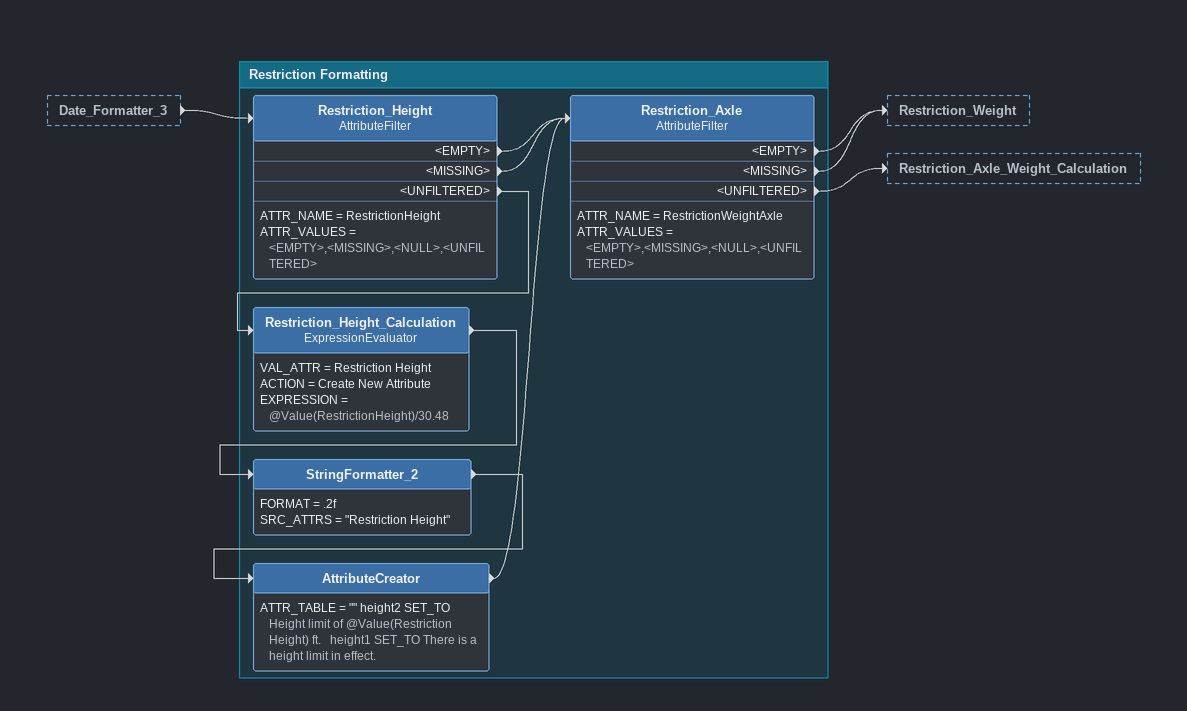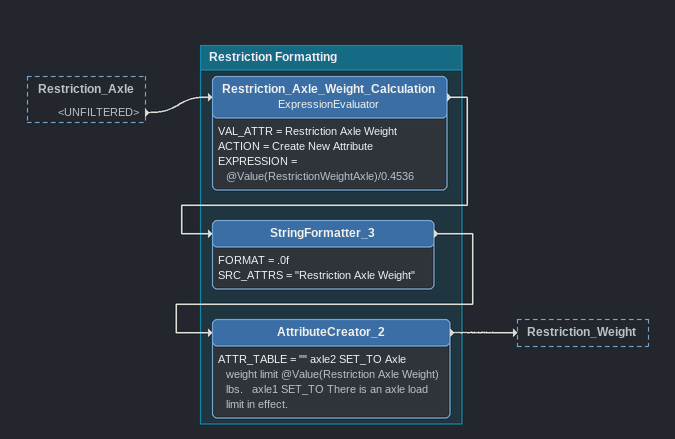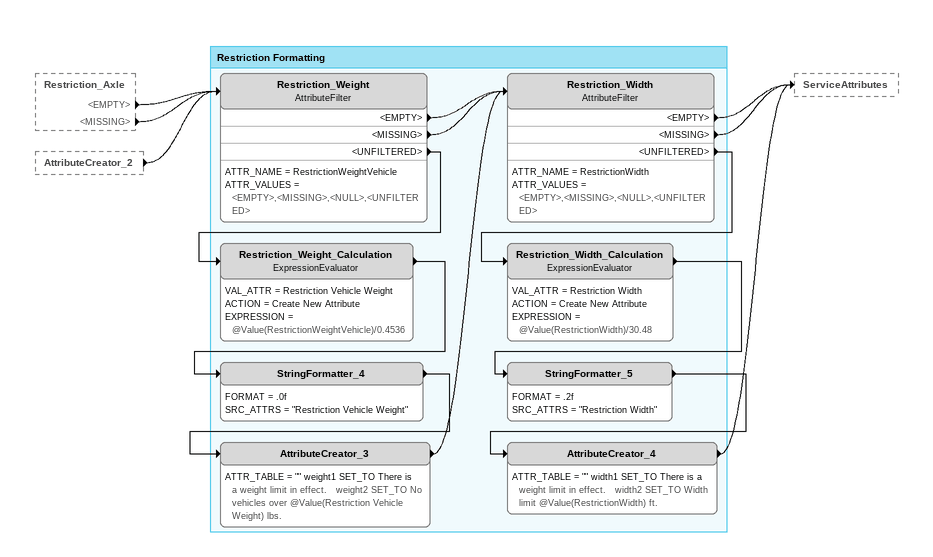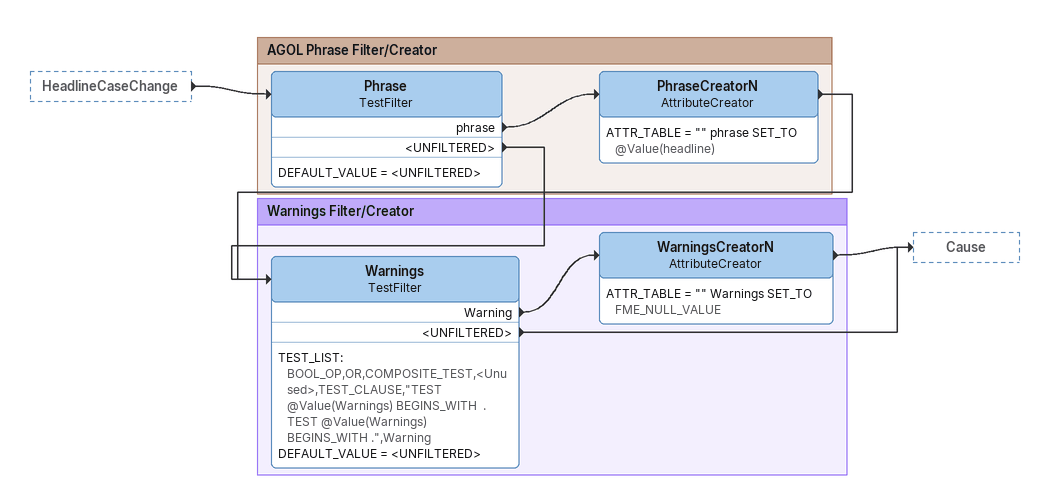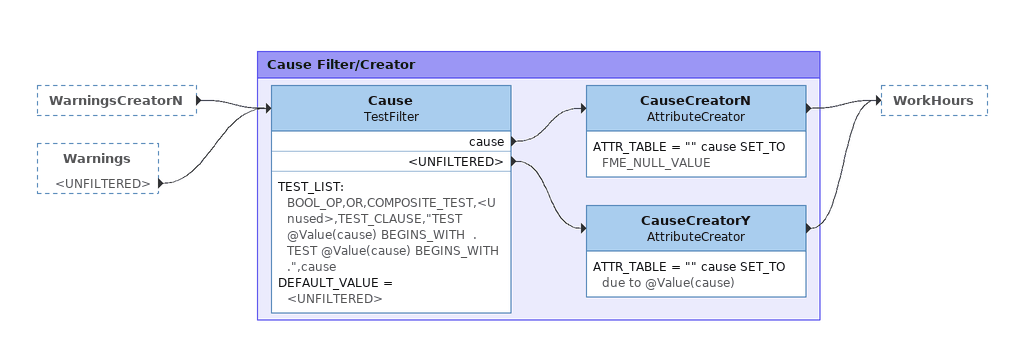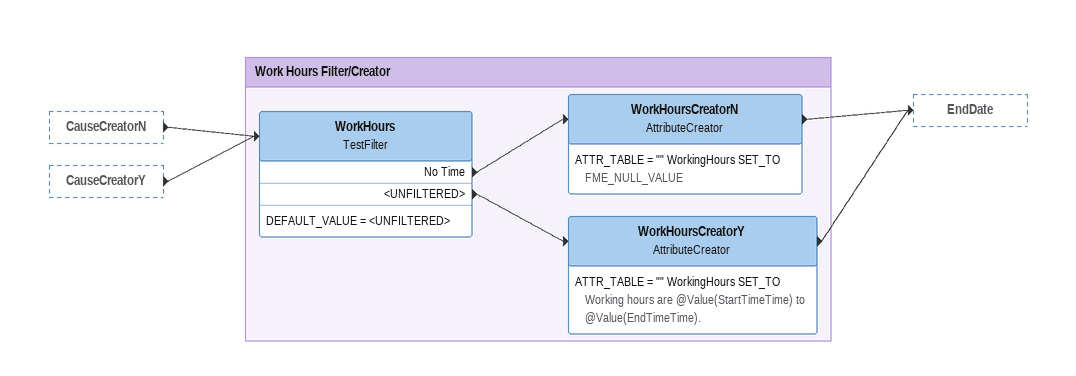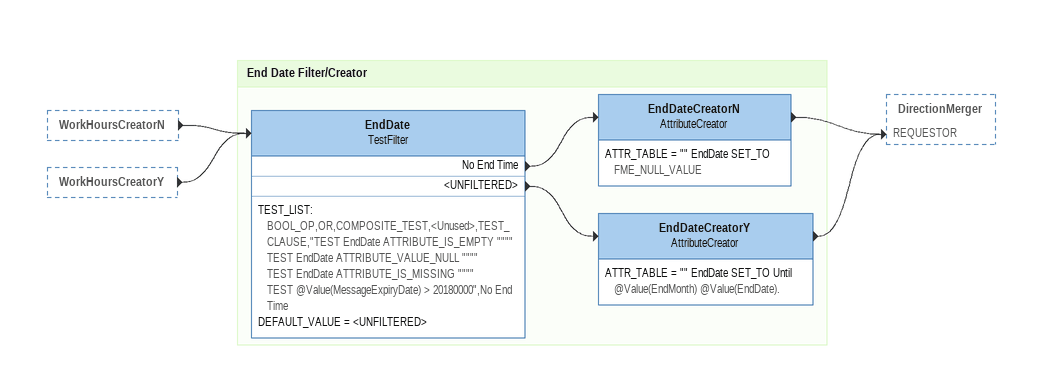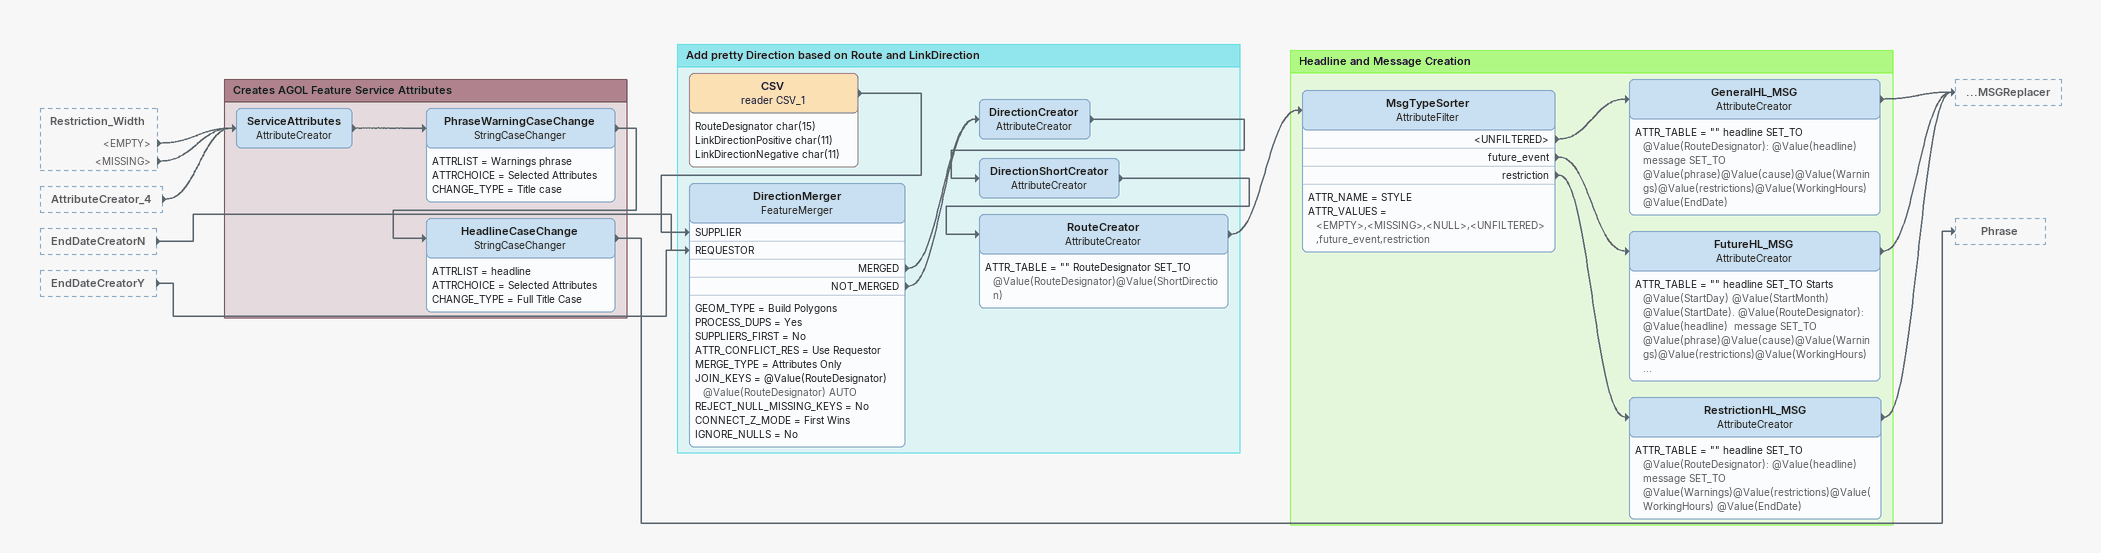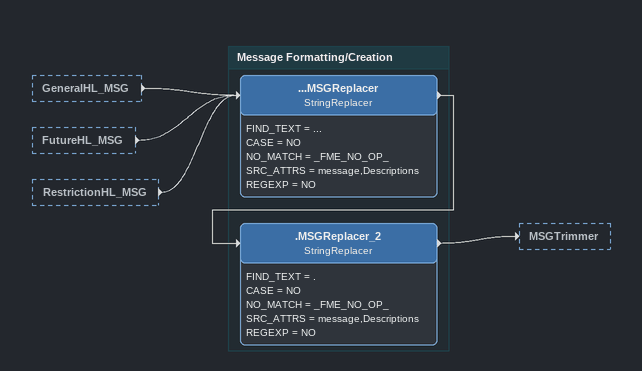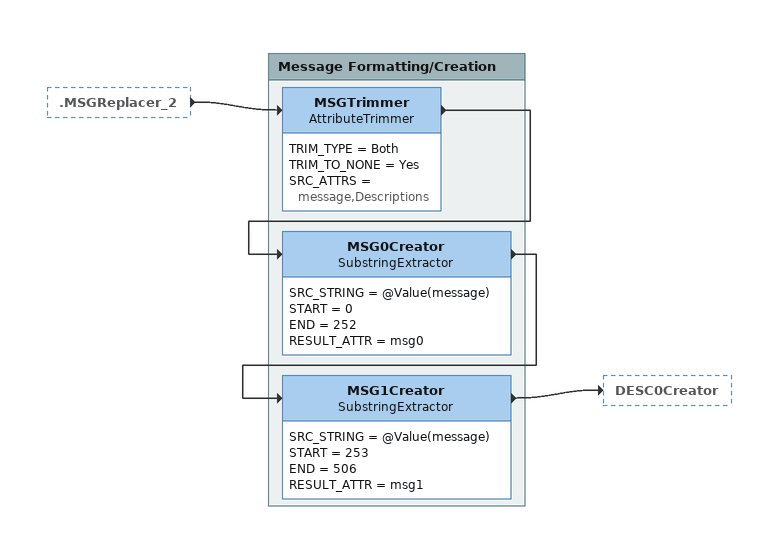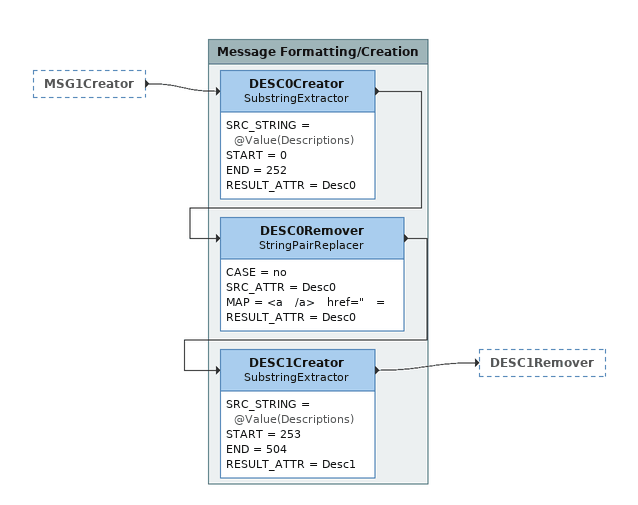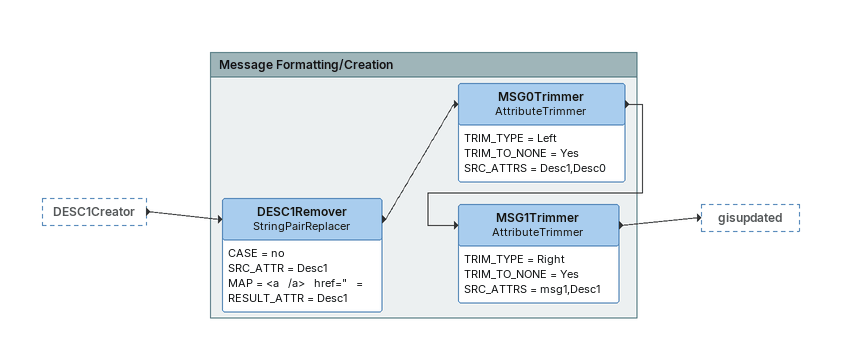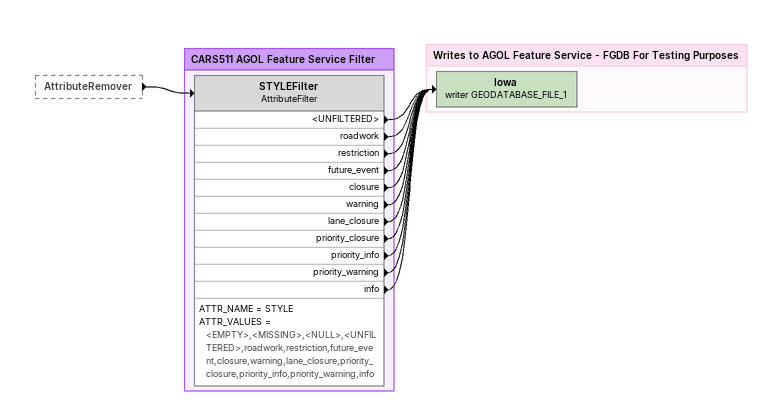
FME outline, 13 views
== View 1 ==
Date_Formatter_3 [outside]
    -> Restriction_Height

Bookmark: Restriction Formatting
Restriction_Height: AttributeFilter
    ATTR_NAME = RestrictionHeight
    ATTR_VALUES = <EMPTY>,<MISSING>,<NULL>,<UNFILTERED>
    <EMPTY> -> Restriction_Axle
    <MISSING> -> Restriction_Axle
    <UNFILTERED> -> Restriction_Height_Calculation
Restriction_Height_Calculation: ExpressionEvaluator
    VAL_ATTR = Restriction Height
    ACTION = Create New Attribute
    EXPRESSION = @Value(RestrictionHeight)/30.48
    -> StringFormatter_2
StringFormatter_2
    FORMAT = .2f
    SRC_ATTRS = "Restriction Height"
    -> AttributeCreator
AttributeCreator
    ATTR_TABLE = "" height2 SET_TO Height limit of @Value(Restriction Height) ft.   height1 SET_TO There is a height limit in effect.
    -> Restriction_Axle
Restriction_Axle: AttributeFilter
    ATTR_NAME = RestrictionWeightAxle
    ATTR_VALUES = <EMPTY>,<MISSING>,<NULL>,<UNFILTERED>
    <EMPTY> -> Restriction_Weight
    <MISSING> -> Restriction_Weight
    <UNFILTERED> -> Restriction_Axle_Weight_Calculation

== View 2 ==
Restriction_Axle [outside]
    <UNFILTERED> -> Restriction_Axle_Weight_Calculation

Bookmark: Restriction Formatting
Restriction_Axle_Weight_Calculation: ExpressionEvaluator
    VAL_ATTR = Restriction Axle Weight
    ACTION = Create New Attribute
    EXPRESSION = @Value(RestrictionWeightAxle)/0.4536
    -> StringFormatter_3
StringFormatter_3
    FORMAT = .0f
    SRC_ATTRS = "Restriction Axle Weight"
    -> AttributeCreator_2
AttributeCreator_2
    ATTR_TABLE = "" axle2 SET_TO Axle weight limit @Value(Restriction Axle Weight) lbs.   axle1 SET_TO There is an axle load limit in effect.
    -> Restriction_Weight

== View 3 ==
Restriction_Axle [outside]
    <EMPTY> -> Restriction_Weight
    <MISSING> -> Restriction_Weight
AttributeCreator_2 [outside]
    -> Restriction_Weight

Bookmark: Restriction Formatting
Restriction_Weight: AttributeFilter
    ATTR_NAME = RestrictionWeightVehicle
    ATTR_VALUES = <EMPTY>,<MISSING>,<NULL>,<UNFILTERED>
    <EMPTY> -> Restriction_Width
    <MISSING> -> Restriction_Width
    <UNFILTERED> -> Restriction_Weight_Calculation
Restriction_Weight_Calculation: ExpressionEvaluator
    VAL_ATTR = Restriction Vehicle Weight
    ACTION = Create New Attribute
    EXPRESSION = @Value(RestrictionWeightVehicle)/0.4536
    -> StringFormatter_4
StringFormatter_4
    FORMAT = .0f
    SRC_ATTRS = "Restriction Vehicle Weight"
    -> AttributeCreator_3
AttributeCreator_3
    ATTR_TABLE = "" weight1 SET_TO There is a weight limit in effect.   weight2 SET_TO No vehicles over @Value(Restriction Vehicle Weight) lbs.
    -> Restriction_Width
Restriction_Width: AttributeFilter
    ATTR_NAME = RestrictionWidth
    ATTR_VALUES = <EMPTY>,<MISSING>,<NULL>,<UNFILTERED>
    <EMPTY> -> ServiceAttributes
    <MISSING> -> ServiceAttributes
    <UNFILTERED> -> Restriction_Width_Calculation
Restriction_Width_Calculation: ExpressionEvaluator
    VAL_ATTR = Restriction Width
    ACTION = Create New Attribute
    EXPRESSION = @Value(RestrictionWidth)/30.48
    -> StringFormatter_5
StringFormatter_5
    FORMAT = .2f
    SRC_ATTRS = "Restriction Width"
    -> AttributeCreator_4
AttributeCreator_4
    ATTR_TABLE = "" width1 SET_TO There is a weight limit in effect.   width2 SET_TO Width limit @Value(RestrictionWidth) ft.
    -> ServiceAttributes

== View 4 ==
HeadlineCaseChange [outside]
    -> Phrase

Bookmark: AGOL Phrase Filter/Creator
Phrase: TestFilter
    DEFAULT_VALUE = <UNFILTERED>
    phrase -> PhraseCreatorN
    <UNFILTERED> -> Warnings
PhraseCreatorN: AttributeCreator
    ATTR_TABLE = "" phrase SET_TO @Value(headline)
    -> Warnings

Bookmark: Warnings Filter/Creator
Warnings: TestFilter
    TEST_LIST:
      BOOL_OP,OR,COMPOSITE_TEST,<Unused>,TEST_CLAUSE,"TEST @Value(Warnings) BEGINS_WITH  .
      TEST @Value(Warnings) BEGINS_WITH .",Warning
    DEFAULT_VALUE = <UNFILTERED>
    Warning -> WarningsCreatorN
    <UNFILTERED> -> Cause
WarningsCreatorN: AttributeCreator
    ATTR_TABLE = "" Warnings SET_TO FME_NULL_VALUE
    -> Cause

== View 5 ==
WarningsCreatorN [outside]
    -> Cause
Warnings [outside]
    <UNFILTERED> -> Cause

Bookmark: Cause Filter/Creator
Cause: TestFilter
    TEST_LIST:
      BOOL_OP,OR,COMPOSITE_TEST,<Unused>,TEST_CLAUSE,"TEST @Value(cause) BEGINS_WITH  .
      TEST @Value(cause) BEGINS_WITH .",cause
    DEFAULT_VALUE = <UNFILTERED>
    cause -> CauseCreatorN
    <UNFILTERED> -> CauseCreatorY
CauseCreatorN: AttributeCreator
    ATTR_TABLE = "" cause SET_TO FME_NULL_VALUE
    -> WorkHours
CauseCreatorY: AttributeCreator
    ATTR_TABLE = "" cause SET_TO due to @Value(cause)
    -> WorkHours

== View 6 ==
CauseCreatorN [outside]
    -> WorkHours
CauseCreatorY [outside]
    -> WorkHours

Bookmark: Work Hours Filter/Creator
WorkHours: TestFilter
    DEFAULT_VALUE = <UNFILTERED>
    No Time -> WorkHoursCreatorN
    <UNFILTERED> -> WorkHoursCreatorY
WorkHoursCreatorN: AttributeCreator
    ATTR_TABLE = "" WorkingHours SET_TO FME_NULL_VALUE
    -> EndDate
WorkHoursCreatorY: AttributeCreator
    ATTR_TABLE = "" WorkingHours SET_TO Working hours are @Value(StartTimeTime) to @Value(EndTimeTime).
    -> EndDate

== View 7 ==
WorkHoursCreatorN [outside]
    -> EndDate
WorkHoursCreatorY [outside]
    -> EndDate

Bookmark: End Date Filter/Creator
EndDate: TestFilter
    TEST_LIST:
      BOOL_OP,OR,COMPOSITE_TEST,<Unused>,TEST_CLAUSE,"TEST EndDate ATTRIBUTE_IS_EMPTY """"
      TEST EndDate ATTRIBUTE_VALUE_NULL """"
      TEST EndDate ATTRIBUTE_IS_MISSING """"
      TEST @Value(MessageExpiryDate) > 20180000",No End Time
    DEFAULT_VALUE = <UNFILTERED>
    No End Time -> EndDateCreatorN
    <UNFILTERED> -> EndDateCreatorY
EndDateCreatorN: AttributeCreator
    ATTR_TABLE = "" EndDate SET_TO FME_NULL_VALUE
    -> DirectionMerger [REQUESTOR]
EndDateCreatorY: AttributeCreator
    ATTR_TABLE = "" EndDate SET_TO Until @Value(EndMonth) @Value(EndDate).
    -> DirectionMerger [REQUESTOR]

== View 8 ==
Restriction_Width [outside]
    <EMPTY> -> ServiceAttributes
    <MISSING> -> ServiceAttributes
AttributeCreator_4 [outside]
    -> ServiceAttributes
EndDateCreatorN [outside]
    -> DirectionMerger [REQUESTOR]
EndDateCreatorY [outside]
    -> DirectionMerger [REQUESTOR]

Bookmark: Creates AGOL Feature Service Attributes
ServiceAttributes: AttributeCreator
    -> PhraseWarningCaseChange
PhraseWarningCaseChange: StringCaseChanger
    ATTRLIST = Warnings phrase
    ATTRCHOICE = Selected Attributes
    CHANGE_TYPE = Title case
    -> HeadlineCaseChange
HeadlineCaseChange: StringCaseChanger
    ATTRLIST = headline
    ATTRCHOICE = Selected Attributes
    CHANGE_TYPE = Full Title Case
    -> Phrase

Bookmark: Add pretty Direction based on Route and LinkDirection
CSV (reader CSV_1)
    attributes: RouteDesignator char(15), LinkDirectionPositive char(11), LinkDirectionNegative char(11)
    -> DirectionMerger [SUPPLIER]
DirectionMerger: FeatureMerger
    GEOM_TYPE = Build Polygons
    PROCESS_DUPS = Yes
    SUPPLIERS_FIRST = No
    ATTR_CONFLICT_RES = Use Requestor
    MERGE_TYPE = Attributes Only
    JOIN_KEYS = @Value(RouteDesignator) @Value(RouteDesignator) AUTO
    REJECT_NULL_MISSING_KEYS = No
    CONNECT_Z_MODE = First Wins
    IGNORE_NULLS = No
    MERGED -> DirectionCreator
    NOT_MERGED -> DirectionCreator
DirectionCreator: AttributeCreator
    -> DirectionShortCreator
DirectionShortCreator: AttributeCreator
    -> RouteCreator
RouteCreator: AttributeCreator
    ATTR_TABLE = "" RouteDesignator SET_TO @Value(RouteDesignator)@Value(ShortDirection)
    -> MsgTypeSorter

Bookmark: Headline and Message Creation
MsgTypeSorter: AttributeFilter
    ATTR_NAME = STYLE
    ATTR_VALUES = <EMPTY>,<MISSING>,<NULL>,<UNFILTERED>,future_event,restriction
    <UNFILTERED> -> GeneralHL_MSG
    future_event -> FutureHL_MSG
    restriction -> RestrictionHL_MSG
GeneralHL_MSG: AttributeCreator
    ATTR_TABLE = "" headline SET_TO @Value(RouteDesignator): @Value(headline)  message SET_TO @Value(phrase)@Value(cause)@Value(Warnings)@Value(restrictions)@Value(WorkingHours) @Value(EndDate)
    -> ...MSGReplacer
FutureHL_MSG: AttributeCreator
    ATTR_TABLE = "" headline SET_TO Starts @Value(StartDay) @Value(StartMonth) @Value(StartDate). @Value(RouteDesignator): @Value(headline)  message SET_TO @Value(phrase)@Value(cause)@Value(Warnings)@Value(restrictions)@Value(WorkingHours) ...
    -> ...MSGReplacer
RestrictionHL_MSG: AttributeCreator
    ATTR_TABLE = "" headline SET_TO @Value(RouteDesignator): @Value(headline)  message SET_TO @Value(Warnings)@Value(restrictions)@Value(WorkingHours) @Value(EndDate)
    -> ...MSGReplacer

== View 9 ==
GeneralHL_MSG [outside]
    -> ...MSGReplacer
FutureHL_MSG [outside]
    -> ...MSGReplacer
RestrictionHL_MSG [outside]
    -> ...MSGReplacer

Bookmark: Message Formatting/Creation
...MSGReplacer: StringReplacer
    FIND_TEXT = ...
    CASE = NO
    NO_MATCH = _FME_NO_OP_
    SRC_ATTRS = message,Descriptions
    REGEXP = NO
    -> .MSGReplacer_2
.MSGReplacer_2: StringReplacer
    FIND_TEXT = .
    CASE = NO
    NO_MATCH = _FME_NO_OP_
    SRC_ATTRS = message,Descriptions
    REGEXP = NO
    -> MSGTrimmer

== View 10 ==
.MSGReplacer_2 [outside]
    -> MSGTrimmer

Bookmark: Message Formatting/Creation
MSGTrimmer: AttributeTrimmer
    TRIM_TYPE = Both
    TRIM_TO_NONE = Yes
    SRC_ATTRS = message,Descriptions
    -> MSG0Creator
MSG0Creator: SubstringExtractor
    SRC_STRING = @Value(message)
    START = 0
    END = 252
    RESULT_ATTR = msg0
    -> MSG1Creator
MSG1Creator: SubstringExtractor
    SRC_STRING = @Value(message)
    START = 253
    END = 506
    RESULT_ATTR = msg1
    -> DESC0Creator

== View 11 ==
MSG1Creator [outside]
    -> DESC0Creator

Bookmark: Message Formatting/Creation
DESC0Creator: SubstringExtractor
    SRC_STRING = @Value(Descriptions)
    START = 0
    END = 252
    RESULT_ATTR = Desc0
    -> DESC0Remover
DESC0Remover: StringPairReplacer
    CASE = no
    SRC_ATTR = Desc0
    MAP = <a   /a>   href="   =
    RESULT_ATTR = Desc0
    -> DESC1Creator
DESC1Creator: SubstringExtractor
    SRC_STRING = @Value(Descriptions)
    START = 253
    END = 504
    RESULT_ATTR = Desc1
    -> DESC1Remover

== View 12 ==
DESC1Creator [outside]
    -> DESC1Remover

Bookmark: Message Formatting/Creation
DESC1Remover: StringPairReplacer
    CASE = no
    SRC_ATTR = Desc1
    MAP = <a   /a>   href="   =
    RESULT_ATTR = Desc1
    -> MSG0Trimmer
MSG0Trimmer: AttributeTrimmer
    TRIM_TYPE = Left
    TRIM_TO_NONE = Yes
    SRC_ATTRS = Desc1,Desc0
    -> MSG1Trimmer
MSG1Trimmer: AttributeTrimmer
    TRIM_TYPE = Right
    TRIM_TO_NONE = Yes
    SRC_ATTRS = msg1,Desc1
    -> gisupdated

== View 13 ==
AttributeRemover [outside]
    -> STYLEFilter

Bookmark: CARS511 AGOL Feature Service Filter
STYLEFilter: AttributeFilter
    ATTR_NAME = STYLE
    ATTR_VALUES = <EMPTY>,<MISSING>,<NULL>,<UNFILTERED>,roadwork,restriction,future_event,closure,warning,lane_closure,priority_closure,priority_info,priority_warning,info
    <UNFILTERED> -> Iowa (writer GEODATABASE_FILE_1)
    roadwork -> Iowa (writer GEODATABASE_FILE_1)
    restriction -> Iowa (writer GEODATABASE_FILE_1)
    future_event -> Iowa (writer GEODATABASE_FILE_1)
    closure -> Iowa (writer GEODATABASE_FILE_1)
    warning -> Iowa (writer GEODATABASE_FILE_1)
    lane_closure -> Iowa (writer GEODATABASE_FILE_1)
    priority_closure -> Iowa (writer GEODATABASE_FILE_1)
    priority_info -> Iowa (writer GEODATABASE_FILE_1)
    priority_warning -> Iowa (writer GEODATABASE_FILE_1)
    info -> Iowa (writer GEODATABASE_FILE_1)

Bookmark: Writes to AGOL Feature Service - FGDB For Testing Purposes
Iowa (writer GEODATABASE_FILE_1)
